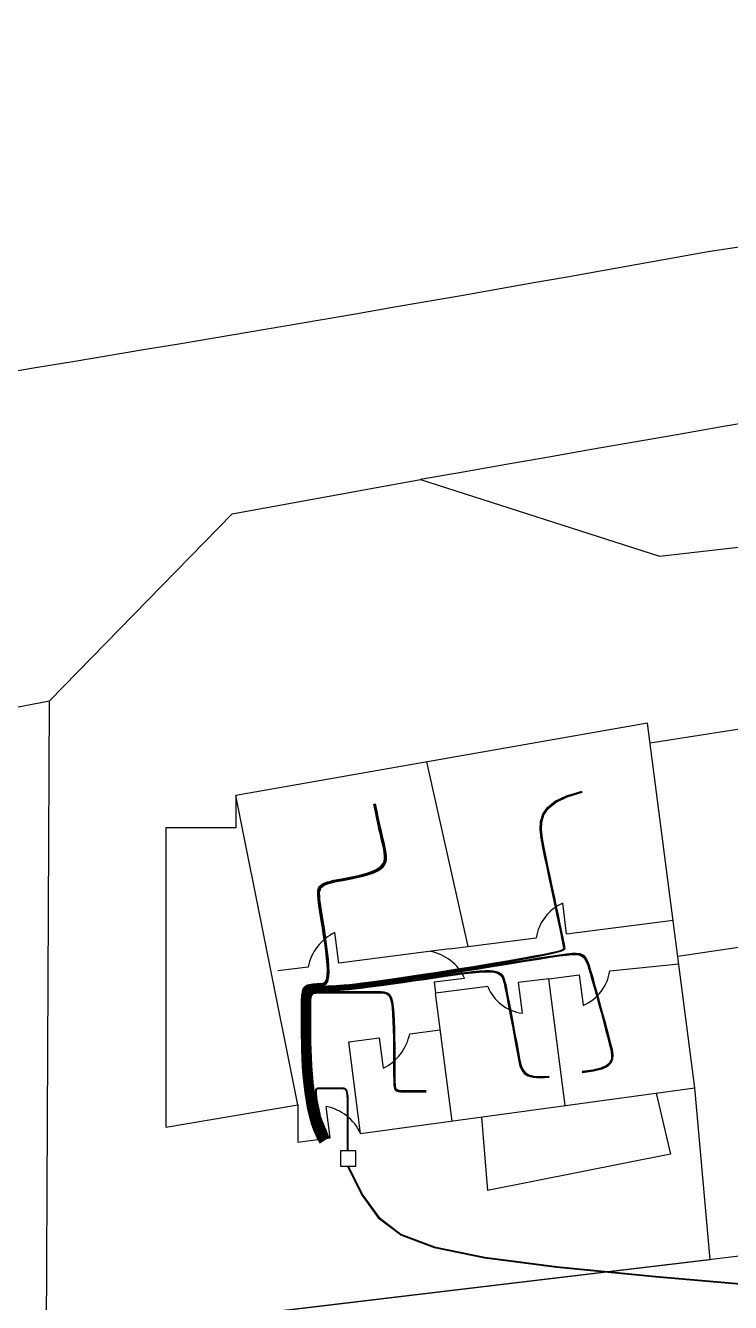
# Model space of a CAD drawing. Header units: millimetres. Extents: x 75 to 2709, y 49 to 1209.
# Drawn here: x 126.53 to 149.46, y 165.13 to 206.65 of the extents above; entities that cross this region are included whole.
import ezdxf

# ---------------------------------------------------------------- set-up
doc = ezdxf.new("R2010")
doc.units = ezdxf.units.MM
for name, color, linetype in [('Arquetas', 170, 'Continuous'), ('Canalización Interior', 30, 'Continuous'), ('Canalización Secundaria', 90, 'Continuous'), ('Urbanización', 250, 'Continuous')]:
    doc.layers.add(name, color=color, linetype=linetype)

msp = doc.modelspace()

# ---------------------------------------------------------------- linework, layer by layer
at = {"layer": 'Arquetas'}
msp.add_lwpolyline([(136.779, 169.558), (137.279, 169.559), (137.278, 170.059), (136.778, 170.058)], close=True, dxfattribs=at)
at = {"layer": 'Canalización Interior'}
for points in [[(136.192, 170.352), (136.091, 170.528), (136, 170.728), (135.921, 170.947), (135.853, 171.185), (135.793, 171.436), (135.744, 171.699), (135.702, 171.97), (135.669, 172.247), (135.643, 172.526), (135.623, 172.803), (135.609, 173.074), (135.6, 173.335), (135.594, 173.582), (135.591, 173.81), (135.59, 174.017), (135.59, 174.197), (135.59, 174.347), (135.59, 174.472), (135.59, 174.574), (135.59, 174.658), (135.59, 174.729), (135.59, 174.79), (135.59, 174.846), (135.59, 174.901), (135.59, 174.958), (135.592, 175.017), (135.595, 175.076), (135.601, 175.134), (135.611, 175.19), (135.627, 175.241), (135.648, 175.286), (135.677, 175.325), (135.713, 175.355), (135.756, 175.377), (135.805, 175.394), (135.858, 175.405), (135.915, 175.411), (135.975, 175.415), (136.035, 175.416), (136.095, 175.416), (136.155, 175.416), (136.216, 175.417), (136.281, 175.418), (136.352, 175.42), (136.432, 175.423), (136.523, 175.428), (136.627, 175.435), (136.748, 175.444), (136.888, 175.455), (137.053, 175.471), (137.248, 175.492), (137.48, 175.519), (137.754, 175.553), (138.077, 175.596), (138.454, 175.649), (138.891, 175.713), (139.39, 175.788), (139.936, 175.873), (140.509, 175.963), (141.089, 176.057), (141.655, 176.15), (142.189, 176.239), (142.67, 176.321), (143.079, 176.394), (143.401, 176.454), (143.642, 176.503), (143.814, 176.543), (143.928, 176.576), (143.996, 176.605), (144.028, 176.632), (144.037, 176.658), (144.034, 176.686), (144.028, 176.719), (144.021, 176.761), (144.01, 176.817), (143.996, 176.891), (143.976, 176.989), (143.95, 177.115), (143.917, 177.274), (143.876, 177.472), (143.825, 177.71), (143.767, 177.983), (143.704, 178.283), (143.636, 178.603), (143.566, 178.934), (143.496, 179.27), (143.428, 179.601), (143.363, 179.921), (143.306, 180.222), (143.273, 180.503), (143.283, 180.764), (143.355, 181.005), (143.507, 181.224), (143.758, 181.423), (144.126, 181.599), (144.632, 181.754)], [(136.209, 170.363), (136.108, 170.538), (136.018, 170.736), (135.94, 170.955), (135.871, 171.191), (135.813, 171.442), (135.763, 171.704), (135.722, 171.974), (135.689, 172.25), (135.663, 172.528), (135.643, 172.805), (135.629, 173.075), (135.62, 173.336), (135.614, 173.583), (135.611, 173.811), (135.61, 174.017), (135.61, 174.197), (135.61, 174.348), (135.61, 174.472), (135.61, 174.574), (135.61, 174.658), (135.61, 174.728), (135.61, 174.789), (135.61, 174.844), (135.61, 174.898), (135.61, 174.954), (135.611, 175.011), (135.615, 175.068), (135.621, 175.124), (135.63, 175.178), (135.645, 175.227), (135.666, 175.271), (135.693, 175.308), (135.728, 175.337), (135.77, 175.359), (135.817, 175.375), (135.868, 175.385), (135.924, 175.391), (135.981, 175.395), (136.04, 175.396), (136.099, 175.396), (136.158, 175.396), (136.218, 175.397), (136.282, 175.398), (136.353, 175.4), (136.433, 175.403), (136.524, 175.408), (136.628, 175.415), (136.749, 175.424), (136.889, 175.435), (137.054, 175.451), (137.25, 175.472), (137.482, 175.499), (137.757, 175.533), (138.08, 175.576), (138.458, 175.629), (138.897, 175.693), (139.398, 175.769), (139.946, 175.854), (140.52, 175.945), (141.102, 176.039), (141.67, 176.133), (142.206, 176.223), (142.689, 176.306), (143.099, 176.38), (143.422, 176.442), (143.663, 176.493), (143.835, 176.535), (143.949, 176.57), (144.017, 176.601), (144.049, 176.629), (144.058, 176.657), (144.055, 176.687), (144.048, 176.721), (144.041, 176.763), (144.03, 176.82), (144.015, 176.894), (143.996, 176.992), (143.97, 177.119), (143.937, 177.278), (143.895, 177.475), (143.845, 177.713), (143.787, 177.987), (143.723, 178.287), (143.656, 178.606), (143.586, 178.937), (143.516, 179.272), (143.448, 179.602), (143.383, 179.92), (143.327, 180.219), (143.294, 180.498), (143.304, 180.757), (143.375, 180.994), (143.525, 181.211), (143.773, 181.407), (144.137, 181.582), (144.637, 181.735)], [(136.226, 170.374), (136.125, 170.548), (136.036, 170.745), (135.958, 170.963), (135.89, 171.198), (135.832, 171.448), (135.782, 171.709), (135.741, 171.978), (135.708, 172.253), (135.683, 172.531), (135.663, 172.807), (135.649, 173.077), (135.64, 173.337), (135.634, 173.584), (135.631, 173.812), (135.63, 174.018), (135.63, 174.197), (135.63, 174.348), (135.63, 174.472), (135.63, 174.574), (135.63, 174.658), (135.63, 174.727), (135.63, 174.787), (135.63, 174.842), (135.63, 174.894), (135.63, 174.949), (135.631, 175.004), (135.634, 175.06), (135.64, 175.114), (135.65, 175.166), (135.664, 175.213), (135.684, 175.256), (135.71, 175.291), (135.743, 175.319), (135.783, 175.34), (135.829, 175.355), (135.878, 175.365), (135.932, 175.372), (135.988, 175.375), (136.045, 175.376), (136.102, 175.376), (136.16, 175.376), (136.22, 175.377), (136.284, 175.378), (136.354, 175.38), (136.434, 175.383), (136.524, 175.388), (136.629, 175.395), (136.75, 175.404), (136.891, 175.415), (137.056, 175.431), (137.252, 175.452), (137.484, 175.479), (137.759, 175.513), (138.084, 175.556), (138.463, 175.61), (138.903, 175.674), (139.405, 175.75), (139.955, 175.835), (140.531, 175.927), (141.115, 176.021), (141.685, 176.116), (142.222, 176.207), (142.707, 176.291), (143.118, 176.366), (143.442, 176.43), (143.684, 176.482), (143.857, 176.526), (143.971, 176.563), (144.038, 176.596), (144.07, 176.626), (144.079, 176.656), (144.075, 176.687), (144.069, 176.722), (144.061, 176.766), (144.05, 176.822), (144.035, 176.898), (144.015, 176.996), (143.99, 177.122), (143.956, 177.282), (143.915, 177.479), (143.865, 177.717), (143.807, 177.99), (143.743, 178.29), (143.675, 178.609), (143.606, 178.94), (143.536, 179.273), (143.468, 179.602), (143.404, 179.919), (143.348, 180.216), (143.315, 180.493), (143.325, 180.749), (143.394, 180.984), (143.543, 181.199), (143.788, 181.392), (144.148, 181.564), (144.641, 181.716)], [(136.125, 170.308), (136.021, 170.489), (135.929, 170.693), (135.848, 170.917), (135.777, 171.158), (135.717, 171.413), (135.666, 171.68), (135.624, 171.954), (135.59, 172.234), (135.564, 172.515), (135.544, 172.794), (135.53, 173.067), (135.52, 173.33), (135.514, 173.578), (135.511, 173.808), (135.51, 174.015), (135.51, 174.195), (135.51, 174.347), (135.51, 174.471), (135.51, 174.574), (135.51, 174.66), (135.51, 174.732), (135.51, 174.796), (135.51, 174.855), (135.51, 174.914), (135.51, 174.977), (135.512, 175.043), (135.515, 175.109), (135.523, 175.174), (135.535, 175.237), (135.552, 175.295), (135.577, 175.347), (135.61, 175.391), (135.652, 175.426), (135.701, 175.452), (135.757, 175.47), (135.817, 175.483), (135.88, 175.491), (135.944, 175.494), (136.008, 175.496), (136.07, 175.496), (136.129, 175.497), (136.183, 175.503), (136.231, 175.519), (136.272, 175.55), (136.305, 175.602), (136.33, 175.678), (136.344, 175.786), (136.347, 175.928), (136.339, 176.109), (136.32, 176.322), (136.294, 176.557), (136.261, 176.807), (136.225, 177.061), (136.187, 177.312), (136.15, 177.55), (136.115, 177.766), (136.086, 177.954), (136.062, 178.115), (136.044, 178.251), (136.035, 178.364), (136.034, 178.459), (136.043, 178.537), (136.063, 178.602), (136.094, 178.656), (136.138, 178.701), (136.195, 178.74), (136.265, 178.774), (136.348, 178.803), (136.445, 178.83), (136.557, 178.855), (136.682, 178.881), (136.823, 178.908), (136.977, 178.937), (137.141, 178.969), (137.309, 179.005), (137.475, 179.045), (137.635, 179.09), (137.783, 179.139), (137.914, 179.195), (138.021, 179.256), (138.102, 179.323), (138.158, 179.397), (138.193, 179.477), (138.209, 179.564), (138.21, 179.655), (138.2, 179.753), (138.181, 179.856), (138.158, 179.964), (138.132, 180.078), (138.103, 180.201), (138.072, 180.336), (138.038, 180.488), (138, 180.659), (137.957, 180.855), (137.91, 181.077), (137.857, 181.331)], [(136.142, 170.319), (136.038, 170.499), (135.947, 170.701), (135.866, 170.924), (135.796, 171.165), (135.736, 171.419), (135.685, 171.685), (135.644, 171.958), (135.61, 172.237), (135.584, 172.518), (135.564, 172.796), (135.55, 173.069), (135.54, 173.331), (135.534, 173.579), (135.531, 173.808), (135.53, 174.015), (135.53, 174.196), (135.53, 174.347), (135.53, 174.472), (135.53, 174.574), (135.53, 174.66), (135.53, 174.731), (135.53, 174.794), (135.53, 174.853), (135.53, 174.911), (135.53, 174.972), (135.532, 175.036), (135.535, 175.101), (135.542, 175.164), (135.554, 175.225), (135.571, 175.282), (135.595, 175.332), (135.627, 175.375), (135.667, 175.408), (135.715, 175.433), (135.769, 175.451), (135.827, 175.463), (135.889, 175.471), (135.952, 175.474), (136.016, 175.476), (136.077, 175.476), (136.137, 175.477), (136.191, 175.483), (136.241, 175.499), (136.284, 175.531), (136.319, 175.583), (136.346, 175.66), (136.362, 175.768), (136.366, 175.912), (136.359, 176.095), (136.341, 176.309), (136.315, 176.547), (136.282, 176.798), (136.246, 177.054), (136.208, 177.306), (136.171, 177.545), (136.136, 177.762), (136.107, 177.95), (136.083, 178.11), (136.065, 178.245), (136.056, 178.358), (136.055, 178.451), (136.064, 178.527), (136.083, 178.59), (136.113, 178.642), (136.156, 178.686), (136.211, 178.724), (136.28, 178.757), (136.362, 178.786), (136.458, 178.812), (136.568, 178.837), (136.693, 178.862), (136.833, 178.889), (136.987, 178.918), (137.152, 178.951), (137.321, 178.987), (137.489, 179.028), (137.651, 179.073), (137.8, 179.124), (137.932, 179.18), (138.041, 179.243), (138.123, 179.312), (138.179, 179.388), (138.214, 179.47), (138.23, 179.558), (138.231, 179.652), (138.221, 179.751), (138.202, 179.855), (138.178, 179.965), (138.152, 180.08), (138.123, 180.204), (138.092, 180.34), (138.058, 180.492), (138.02, 180.663), (137.977, 180.859), (137.93, 181.081), (137.877, 181.335)], [(136.159, 170.33), (136.056, 170.508), (135.965, 170.71), (135.884, 170.932), (135.815, 171.171), (135.755, 171.425), (135.705, 171.69), (135.663, 171.962), (135.63, 172.24), (135.603, 172.52), (135.584, 172.798), (135.57, 173.07), (135.56, 173.332), (135.554, 173.58), (135.551, 173.809), (135.55, 174.016), (135.55, 174.196), (135.55, 174.347), (135.55, 174.472), (135.55, 174.574), (135.55, 174.659), (135.55, 174.731), (135.55, 174.793), (135.55, 174.851), (135.55, 174.908), (135.55, 174.968), (135.552, 175.03), (135.555, 175.093), (135.562, 175.154), (135.573, 175.213), (135.589, 175.268), (135.613, 175.317), (135.643, 175.358), (135.682, 175.39), (135.729, 175.415), (135.781, 175.432), (135.838, 175.444), (135.898, 175.451), (135.96, 175.455), (136.023, 175.456), (136.085, 175.456), (136.144, 175.457), (136.2, 175.463), (136.251, 175.479), (136.296, 175.511), (136.333, 175.564), (136.361, 175.642), (136.379, 175.751), (136.385, 175.896), (136.379, 176.08), (136.361, 176.297), (136.336, 176.536), (136.303, 176.789), (136.267, 177.047), (136.229, 177.301), (136.192, 177.541), (136.157, 177.759), (136.127, 177.947), (136.103, 178.106), (136.086, 178.24), (136.077, 178.351), (136.076, 178.442), (136.084, 178.517), (136.103, 178.578), (136.132, 178.629), (136.174, 178.672), (136.228, 178.709), (136.295, 178.74), (136.375, 178.768), (136.47, 178.794), (136.579, 178.819), (136.703, 178.844), (136.843, 178.871), (136.998, 178.9), (137.163, 178.933), (137.334, 178.969), (137.503, 179.01), (137.666, 179.056), (137.817, 179.108), (137.951, 179.165), (138.061, 179.229), (138.143, 179.3), (138.2, 179.378), (138.235, 179.462), (138.251, 179.552), (138.252, 179.648), (138.242, 179.749), (138.222, 179.855), (138.198, 179.966), (138.172, 180.082), (138.143, 180.207), (138.112, 180.343), (138.077, 180.496), (138.039, 180.668), (137.997, 180.863), (137.949, 181.086), (137.896, 181.339)], [(136.176, 170.341), (136.073, 170.518), (135.983, 170.719), (135.903, 170.94), (135.834, 171.178), (135.774, 171.43), (135.724, 171.694), (135.683, 171.966), (135.649, 172.244), (135.623, 172.523), (135.604, 172.801), (135.589, 173.072), (135.58, 173.334), (135.574, 173.581), (135.571, 173.81), (135.57, 174.016), (135.57, 174.196), (135.57, 174.347), (135.57, 174.472), (135.57, 174.574), (135.57, 174.659), (135.57, 174.73), (135.57, 174.792), (135.57, 174.848), (135.57, 174.904), (135.57, 174.963), (135.572, 175.024), (135.575, 175.085), (135.581, 175.144), (135.592, 175.201), (135.608, 175.254), (135.63, 175.301), (135.66, 175.341), (135.698, 175.373), (135.742, 175.396), (135.793, 175.413), (135.848, 175.424), (135.907, 175.431), (135.968, 175.435), (136.03, 175.436), (136.092, 175.436), (136.152, 175.437), (136.209, 175.443), (136.262, 175.459), (136.308, 175.492), (136.347, 175.544), (136.377, 175.623), (136.397, 175.733), (136.404, 175.88), (136.399, 176.066), (136.382, 176.284), (136.357, 176.525), (136.325, 176.78), (136.288, 177.04), (136.25, 177.295), (136.213, 177.536), (136.178, 177.755), (136.148, 177.943), (136.124, 178.101), (136.107, 178.234), (136.098, 178.344), (136.097, 178.434), (136.105, 178.507), (136.123, 178.566), (136.151, 178.616), (136.192, 178.657), (136.244, 178.693), (136.31, 178.724), (136.389, 178.751), (136.482, 178.776), (136.59, 178.801), (136.714, 178.826), (136.853, 178.852), (137.009, 178.882), (137.175, 178.915), (137.346, 178.952), (137.517, 178.993), (137.682, 179.04), (137.834, 179.092), (137.969, 179.151), (138.08, 179.216), (138.164, 179.289), (138.221, 179.368), (138.256, 179.454), (138.273, 179.546), (138.273, 179.644), (138.262, 179.747), (138.243, 179.855), (138.218, 179.967), (138.192, 180.084), (138.163, 180.21), (138.131, 180.347), (138.097, 180.499), (138.059, 180.672), (138.016, 180.867), (137.969, 181.09), (137.916, 181.343)], [(136.242, 170.385), (136.143, 170.558), (136.054, 170.754), (135.977, 170.97), (135.909, 171.205), (135.851, 171.453), (135.802, 171.713), (135.761, 171.982), (135.728, 172.257), (135.702, 172.534), (135.683, 172.809), (135.669, 173.079), (135.66, 173.339), (135.654, 173.585), (135.651, 173.813), (135.65, 174.018), (135.65, 174.198), (135.65, 174.348), (135.65, 174.472), (135.65, 174.574), (135.65, 174.657), (135.65, 174.727), (135.65, 174.786), (135.65, 174.839), (135.65, 174.891), (135.65, 174.944), (135.651, 174.998), (135.654, 175.052), (135.66, 175.104), (135.669, 175.154), (135.682, 175.2), (135.701, 175.24), (135.727, 175.275), (135.759, 175.301), (135.797, 175.322), (135.841, 175.336), (135.889, 175.346), (135.94, 175.352), (135.994, 175.355), (136.05, 175.356), (136.106, 175.356), (136.163, 175.356), (136.221, 175.357), (136.285, 175.358), (136.355, 175.36), (136.434, 175.363), (136.525, 175.368), (136.63, 175.375), (136.752, 175.384), (136.892, 175.396), (137.057, 175.411), (137.253, 175.432), (137.486, 175.459), (137.761, 175.493), (138.086, 175.537), (138.465, 175.59), (138.905, 175.654), (139.408, 175.73), (139.959, 175.815), (140.54, 175.906), (141.131, 176), (141.715, 176.093), (142.272, 176.182), (142.784, 176.263), (143.232, 176.334), (143.602, 176.392), (143.9, 176.436), (144.133, 176.466), (144.313, 176.483), (144.447, 176.486), (144.547, 176.476), (144.62, 176.453), (144.678, 176.417), (144.727, 176.367), (144.771, 176.303), (144.812, 176.222), (144.851, 176.122), (144.891, 176.002), (144.933, 175.86), (144.98, 175.694), (145.033, 175.502), (145.093, 175.283), (145.159, 175.043), (145.228, 174.79), (145.3, 174.529), (145.371, 174.267), (145.44, 174.012), (145.504, 173.77), (145.562, 173.549), (145.61, 173.353), (145.637, 173.182), (145.629, 173.035), (145.575, 172.91), (145.462, 172.805), (145.277, 172.719), (145.007, 172.649), (144.639, 172.594)], [(136.259, 170.396), (136.16, 170.568), (136.072, 170.763), (135.995, 170.978), (135.928, 171.211), (135.87, 171.459), (135.821, 171.718), (135.781, 171.986), (135.748, 172.26), (135.722, 172.536), (135.703, 172.811), (135.689, 173.08), (135.68, 173.34), (135.674, 173.586), (135.671, 173.813), (135.67, 174.019), (135.67, 174.198), (135.67, 174.348), (135.67, 174.472), (135.67, 174.574), (135.67, 174.657), (135.67, 174.726), (135.67, 174.785), (135.67, 174.837), (135.67, 174.888), (135.67, 174.939), (135.671, 174.992), (135.674, 175.044), (135.679, 175.094), (135.688, 175.142), (135.701, 175.186), (135.719, 175.225), (135.743, 175.258), (135.774, 175.284), (135.811, 175.303), (135.852, 175.317), (135.899, 175.326), (135.948, 175.332), (136, 175.335), (136.054, 175.336), (136.109, 175.336), (136.165, 175.336), (136.223, 175.337), (136.286, 175.338), (136.356, 175.34), (136.435, 175.343), (136.526, 175.348), (136.631, 175.355), (136.753, 175.364), (136.893, 175.376), (137.059, 175.391), (137.255, 175.412), (137.488, 175.439), (137.763, 175.473), (138.088, 175.517), (138.467, 175.57), (138.907, 175.634), (139.41, 175.71), (139.961, 175.796), (140.542, 175.887), (141.133, 175.98), (141.717, 176.073), (142.273, 176.162), (142.785, 176.243), (143.232, 176.314), (143.601, 176.372), (143.897, 176.415), (144.129, 176.446), (144.306, 176.462), (144.439, 176.466), (144.537, 176.456), (144.609, 176.434), (144.665, 176.398), (144.713, 176.35), (144.756, 176.287), (144.796, 176.207), (144.834, 176.109), (144.874, 175.991), (144.916, 175.85), (144.962, 175.685), (145.014, 175.494), (145.074, 175.276), (145.139, 175.037), (145.209, 174.784), (145.28, 174.524), (145.351, 174.263), (145.42, 174.01), (145.484, 173.769), (145.542, 173.55), (145.589, 173.356), (145.615, 173.188), (145.608, 173.044), (145.555, 172.922), (145.444, 172.819), (145.262, 172.735), (144.997, 172.668), (144.637, 172.614)], [(136.276, 170.407), (136.178, 170.577), (136.09, 170.771), (136.014, 170.986), (135.947, 171.218), (135.889, 171.465), (135.84, 171.723), (135.8, 171.99), (135.767, 172.263), (135.742, 172.539), (135.723, 172.813), (135.709, 173.082), (135.7, 173.341), (135.694, 173.587), (135.691, 173.814), (135.69, 174.019), (135.69, 174.199), (135.69, 174.349), (135.69, 174.472), (135.69, 174.574), (135.69, 174.657), (135.69, 174.725), (135.69, 174.783), (135.69, 174.835), (135.69, 174.884), (135.69, 174.935), (135.691, 174.985), (135.694, 175.036), (135.699, 175.084), (135.707, 175.13), (135.72, 175.172), (135.737, 175.21), (135.76, 175.241), (135.789, 175.266), (135.824, 175.284), (135.864, 175.298), (135.909, 175.307), (135.956, 175.312), (136.007, 175.315), (136.059, 175.316), (136.113, 175.316), (136.168, 175.316), (136.225, 175.317), (136.287, 175.318), (136.357, 175.32), (136.436, 175.323), (136.527, 175.328), (136.632, 175.335), (136.754, 175.344), (136.895, 175.356), (137.06, 175.371), (137.256, 175.392), (137.49, 175.419), (137.765, 175.454), (138.09, 175.497), (138.469, 175.55), (138.91, 175.614), (139.413, 175.69), (139.964, 175.776), (140.544, 175.867), (141.136, 175.96), (141.719, 176.053), (142.275, 176.142), (142.785, 176.223), (143.232, 176.294), (143.6, 176.351), (143.894, 176.395), (144.124, 176.425), (144.3, 176.442), (144.431, 176.445), (144.527, 176.436), (144.598, 176.414), (144.652, 176.379), (144.699, 176.332), (144.74, 176.27), (144.779, 176.192), (144.817, 176.095), (144.856, 175.979), (144.898, 175.839), (144.943, 175.676), (144.996, 175.486), (145.055, 175.269), (145.12, 175.031), (145.19, 174.779), (145.261, 174.519), (145.332, 174.26), (145.4, 174.007), (145.464, 173.768), (145.521, 173.55), (145.568, 173.359), (145.594, 173.194), (145.587, 173.052), (145.535, 172.933), (145.426, 172.834), (145.248, 172.752), (144.988, 172.686), (144.635, 172.634)], [(136.292, 170.418), (136.195, 170.587), (136.108, 170.78), (136.032, 170.993), (135.966, 171.224), (135.908, 171.47), (135.86, 171.728), (135.82, 171.994), (135.787, 172.266), (135.762, 172.541), (135.743, 172.815), (135.729, 173.084), (135.72, 173.342), (135.714, 173.587), (135.711, 173.815), (135.71, 174.02), (135.71, 174.199), (135.71, 174.349), (135.71, 174.472), (135.71, 174.574), (135.71, 174.656), (135.71, 174.724), (135.71, 174.782), (135.71, 174.833), (135.71, 174.881), (135.71, 174.93), (135.711, 174.979), (135.714, 175.028), (135.718, 175.074), (135.726, 175.118), (135.738, 175.159), (135.755, 175.195), (135.777, 175.225), (135.804, 175.248), (135.838, 175.266), (135.876, 175.279), (135.919, 175.287), (135.965, 175.292), (136.013, 175.295), (136.064, 175.296), (136.116, 175.296), (136.17, 175.296), (136.227, 175.297), (136.288, 175.298), (136.358, 175.3), (136.437, 175.303), (136.528, 175.308), (136.633, 175.315), (136.755, 175.324), (136.895, 175.336), (137.055, 175.35), (137.235, 175.368), (137.438, 175.39), (137.663, 175.417), (137.911, 175.448), (138.184, 175.484), (138.483, 175.525), (138.807, 175.572), (139.149, 175.623), (139.5, 175.675), (139.851, 175.727), (140.193, 175.777), (140.518, 175.822), (140.816, 175.861), (141.08, 175.89), (141.301, 175.91), (141.484, 175.919), (141.631, 175.919), (141.749, 175.91), (141.841, 175.893), (141.912, 175.869), (141.967, 175.838), (142.01, 175.8), (142.045, 175.756), (142.075, 175.704), (142.101, 175.64), (142.125, 175.561), (142.149, 175.463), (142.174, 175.345), (142.201, 175.201), (142.233, 175.03), (142.271, 174.83), (142.313, 174.607), (142.358, 174.367), (142.405, 174.118), (142.452, 173.868), (142.498, 173.623), (142.541, 173.391), (142.579, 173.18), (142.613, 172.994), (142.651, 172.836), (142.704, 172.707), (142.783, 172.606), (142.897, 172.534), (143.058, 172.49), (143.275, 172.476), (143.558, 172.492)], [(136.309, 170.429), (136.212, 170.597), (136.126, 170.789), (136.051, 171.001), (135.984, 171.231), (135.927, 171.476), (135.879, 171.733), (135.839, 171.998), (135.807, 172.27), (135.781, 172.544), (135.762, 172.817), (135.749, 173.085), (135.74, 173.344), (135.734, 173.588), (135.731, 173.815), (135.73, 174.02), (135.73, 174.199), (135.73, 174.349), (135.73, 174.473), (135.73, 174.573), (135.73, 174.656), (135.73, 174.723), (135.73, 174.78), (135.73, 174.831), (135.73, 174.878), (135.73, 174.925), (135.731, 174.973), (135.734, 175.019), (135.738, 175.064), (135.746, 175.107), (135.757, 175.145), (135.772, 175.179), (135.793, 175.208), (135.82, 175.23), (135.851, 175.247), (135.888, 175.259), (135.929, 175.268), (135.973, 175.272), (136.02, 175.275), (136.069, 175.276), (136.12, 175.276), (136.173, 175.276), (136.228, 175.277), (136.29, 175.278), (136.359, 175.28), (136.438, 175.283), (136.529, 175.288), (136.634, 175.295), (136.756, 175.304), (136.896, 175.316), (137.056, 175.33), (137.237, 175.348), (137.439, 175.371), (137.664, 175.397), (137.913, 175.428), (138.186, 175.464), (138.485, 175.505), (138.809, 175.552), (139.15, 175.603), (139.501, 175.655), (139.851, 175.707), (140.193, 175.757), (140.517, 175.802), (140.814, 175.841), (141.076, 175.871), (141.297, 175.891), (141.478, 175.9), (141.624, 175.901), (141.74, 175.893), (141.83, 175.876), (141.9, 175.852), (141.953, 175.822), (141.995, 175.786), (142.029, 175.743), (142.058, 175.692), (142.084, 175.629), (142.107, 175.551), (142.13, 175.455), (142.155, 175.337), (142.182, 175.195), (142.214, 175.025), (142.251, 174.826), (142.293, 174.603), (142.339, 174.363), (142.386, 174.114), (142.433, 173.863), (142.479, 173.618), (142.521, 173.385), (142.559, 173.172), (142.594, 172.984), (142.633, 172.825), (142.687, 172.693), (142.767, 172.59), (142.884, 172.515), (143.048, 172.471), (143.27, 172.456), (143.56, 172.472)], [(136.326, 170.44), (136.23, 170.607), (136.144, 170.798), (136.069, 171.009), (136.003, 171.238), (135.947, 171.482), (135.899, 171.737), (135.859, 172.002), (135.826, 172.273), (135.801, 172.547), (135.782, 172.819), (135.769, 173.087), (135.76, 173.345), (135.754, 173.589), (135.751, 173.816), (135.75, 174.021), (135.75, 174.2), (135.75, 174.349), (135.75, 174.473), (135.75, 174.573), (135.75, 174.655), (135.75, 174.723), (135.75, 174.779), (135.75, 174.828), (135.75, 174.874), (135.75, 174.92), (135.751, 174.966), (135.753, 175.011), (135.758, 175.054), (135.765, 175.095), (135.775, 175.132), (135.79, 175.164), (135.81, 175.191), (135.835, 175.213), (135.865, 175.229), (135.9, 175.24), (135.939, 175.248), (135.981, 175.253), (136.026, 175.255), (136.074, 175.256), (136.123, 175.256), (136.175, 175.256), (136.23, 175.257), (136.291, 175.258), (136.36, 175.26), (136.439, 175.263), (136.53, 175.268), (136.635, 175.275), (136.757, 175.284), (136.898, 175.296), (137.058, 175.31), (137.239, 175.329), (137.441, 175.351), (137.666, 175.377), (137.915, 175.408), (138.188, 175.444), (138.487, 175.485), (138.81, 175.532), (139.152, 175.583), (139.502, 175.635), (139.851, 175.687), (140.192, 175.737), (140.516, 175.782), (140.812, 175.821), (141.073, 175.851), (141.292, 175.871), (141.472, 175.882), (141.616, 175.882), (141.73, 175.875), (141.819, 175.859), (141.887, 175.836), (141.939, 175.806), (141.979, 175.771), (142.013, 175.729), (142.041, 175.679), (142.066, 175.618), (142.089, 175.541), (142.111, 175.446), (142.136, 175.33), (142.163, 175.188), (142.194, 175.019), (142.232, 174.821), (142.274, 174.598), (142.319, 174.359), (142.366, 174.11), (142.413, 173.859), (142.459, 173.613), (142.502, 173.379), (142.54, 173.164), (142.575, 172.975), (142.614, 172.813), (142.67, 172.679), (142.752, 172.573), (142.871, 172.497), (143.039, 172.451), (143.266, 172.436), (143.562, 172.453)], [(136.343, 170.451), (136.247, 170.617), (136.162, 170.806), (136.087, 171.016), (136.022, 171.244), (135.966, 171.487), (135.918, 171.742), (135.878, 172.006), (135.846, 172.276), (135.821, 172.549), (135.802, 172.821), (135.789, 173.088), (135.78, 173.346), (135.774, 173.59), (135.771, 173.817), (135.77, 174.021), (135.77, 174.2), (135.77, 174.35), (135.77, 174.473), (135.77, 174.573), (135.77, 174.655), (135.77, 174.722), (135.77, 174.778), (135.77, 174.826), (135.77, 174.871), (135.77, 174.916), (135.771, 174.96), (135.773, 175.003), (135.777, 175.044), (135.784, 175.083), (135.794, 175.118), (135.808, 175.149), (135.827, 175.175), (135.85, 175.195), (135.879, 175.21), (135.912, 175.221), (135.949, 175.228), (135.989, 175.233), (136.032, 175.235), (136.079, 175.236), (136.127, 175.236), (136.177, 175.236), (136.232, 175.236), (136.292, 175.236), (136.36, 175.236), (136.439, 175.236), (136.53, 175.236), (136.635, 175.236), (136.757, 175.236), (136.897, 175.236), (137.05, 175.236), (137.212, 175.236), (137.379, 175.236), (137.544, 175.236), (137.704, 175.236), (137.853, 175.236), (137.986, 175.236), (138.101, 175.235), (138.196, 175.228), (138.275, 175.21), (138.34, 175.174), (138.391, 175.116), (138.432, 175.028), (138.463, 174.906), (138.487, 174.743), (138.506, 174.537), (138.52, 174.296), (138.53, 174.03), (138.537, 173.752), (138.541, 173.472), (138.543, 173.2), (138.544, 172.949), (138.544, 172.729), (138.544, 172.548), (138.545, 172.404), (138.546, 172.294), (138.55, 172.211), (138.556, 172.151), (138.565, 172.11), (138.578, 172.082), (138.594, 172.063), (138.616, 172.049), (138.642, 172.038), (138.673, 172.03), (138.709, 172.025), (138.749, 172.022), (138.794, 172.02), (138.844, 172.02), (138.898, 172.02), (138.958, 172.02), (139.023, 172.02), (139.094, 172.02), (139.172, 172.02), (139.257, 172.02), (139.351, 172.02), (139.454, 172.02), (139.567, 172.02)], [(136.359, 170.462), (136.265, 170.627), (136.18, 170.815), (136.106, 171.024), (136.041, 171.251), (135.985, 171.493), (135.937, 171.747), (135.898, 172.01), (135.866, 172.279), (135.841, 172.552), (135.822, 172.824), (135.809, 173.09), (135.8, 173.347), (135.794, 173.591), (135.791, 173.818), (135.79, 174.022), (135.79, 174.2), (135.79, 174.35), (135.79, 174.473), (135.79, 174.573), (135.79, 174.655), (135.79, 174.721), (135.79, 174.776), (135.79, 174.824), (135.79, 174.868), (135.79, 174.911), (135.791, 174.954), (135.793, 174.995), (135.797, 175.034), (135.803, 175.071), (135.813, 175.104), (135.826, 175.133), (135.843, 175.158), (135.866, 175.177), (135.892, 175.192), (135.924, 175.202), (135.959, 175.209), (135.997, 175.213), (136.039, 175.215), (136.083, 175.216), (136.13, 175.216), (136.179, 175.216), (136.233, 175.216), (136.293, 175.216), (136.361, 175.216), (136.439, 175.216), (136.53, 175.216), (136.635, 175.216), (136.757, 175.216), (136.897, 175.216), (137.05, 175.216), (137.212, 175.216), (137.378, 175.216), (137.543, 175.216), (137.702, 175.216), (137.851, 175.216), (137.983, 175.216), (138.096, 175.215), (138.19, 175.208), (138.267, 175.19), (138.33, 175.155), (138.379, 175.097), (138.418, 175.01), (138.448, 174.888), (138.47, 174.727), (138.488, 174.522), (138.501, 174.282), (138.511, 174.018), (138.517, 173.742), (138.521, 173.463), (138.523, 173.192), (138.524, 172.942), (138.524, 172.722), (138.524, 172.541), (138.525, 172.397), (138.527, 172.285), (138.53, 172.2), (138.537, 172.139), (138.547, 172.096), (138.56, 172.067), (138.578, 172.046), (138.601, 172.031), (138.628, 172.019), (138.661, 172.011), (138.699, 172.005), (138.741, 172.002), (138.788, 172), (138.839, 172), (138.895, 172), (138.956, 172), (139.021, 172), (139.093, 172), (139.171, 172), (139.257, 172), (139.351, 172), (139.454, 172), (139.567, 172)], [(136.376, 170.473), (136.282, 170.637), (136.198, 170.824), (136.124, 171.032), (136.06, 171.258), (136.004, 171.499), (135.957, 171.752), (135.917, 172.014), (135.886, 172.283), (135.861, 172.554), (135.842, 172.826), (135.829, 173.092), (135.82, 173.349), (135.814, 173.592), (135.811, 173.818), (135.81, 174.022), (135.81, 174.201), (135.81, 174.35), (135.81, 174.473), (135.81, 174.573), (135.81, 174.654), (135.81, 174.72), (135.81, 174.775), (135.81, 174.822), (135.81, 174.864), (135.81, 174.906), (135.811, 174.947), (135.813, 174.987), (135.816, 175.024), (135.822, 175.059), (135.831, 175.091), (135.843, 175.118), (135.86, 175.141), (135.881, 175.159), (135.906, 175.173), (135.935, 175.183), (135.969, 175.189), (136.005, 175.193), (136.045, 175.195), (136.088, 175.196), (136.133, 175.196), (136.182, 175.196), (136.234, 175.196), (136.293, 175.196), (136.361, 175.196), (136.439, 175.196), (136.53, 175.196), (136.635, 175.196), (136.757, 175.196), (136.897, 175.196), (137.05, 175.196), (137.212, 175.196), (137.378, 175.196), (137.542, 175.196), (137.701, 175.196), (137.848, 175.196), (137.98, 175.196), (138.091, 175.195), (138.184, 175.188), (138.259, 175.17), (138.32, 175.135), (138.367, 175.077), (138.404, 174.991), (138.432, 174.87), (138.454, 174.71), (138.47, 174.507), (138.483, 174.268), (138.492, 174.006), (138.497, 173.731), (138.501, 173.454), (138.503, 173.185), (138.504, 172.935), (138.504, 172.715), (138.504, 172.534), (138.505, 172.389), (138.507, 172.276), (138.511, 172.19), (138.518, 172.127), (138.528, 172.082), (138.542, 172.051), (138.561, 172.029), (138.585, 172.013), (138.615, 172.001), (138.649, 171.992), (138.689, 171.986), (138.733, 171.982), (138.781, 171.98), (138.834, 171.98), (138.892, 171.98), (138.953, 171.98), (139.02, 171.98), (139.092, 171.98), (139.171, 171.98), (139.257, 171.98), (139.351, 171.98), (139.454, 171.98), (139.567, 171.98)]]:
    msp.add_lwpolyline(points, dxfattribs=at)
at = {"layer": 'Canalización Secundaria'}
for points in [[(137.028, 170.059), (137.028, 170.296), (137.028, 170.508), (137.028, 170.697), (137.028, 170.866), (137.028, 171.017), (137.028, 171.153), (137.028, 171.277), (137.028, 171.39), (137.028, 171.495), (137.028, 171.593), (137.027, 171.682), (137.024, 171.762), (137.02, 171.834), (137.014, 171.897), (137.006, 171.95), (136.995, 171.994), (136.981, 172.029), (136.963, 172.055), (136.942, 172.073), (136.918, 172.086), (136.89, 172.093), (136.859, 172.097), (136.823, 172.099), (136.784, 172.099), (136.741, 172.099), (136.695, 172.099), (136.646, 172.099), (136.596, 172.099), (136.546, 172.099), (136.495, 172.099), (136.446, 172.099), (136.399, 172.099), (136.354, 172.099), (136.312, 172.099), (136.272, 172.099), (136.235, 172.099), (136.2, 172.099), (136.167, 172.099), (136.136, 172.099), (136.106, 172.099), (136.079, 172.099), (136.053, 172.098), (136.029, 172.094), (136.008, 172.088), (135.99, 172.078), (135.976, 172.063), (135.965, 172.041), (135.958, 172.013), (135.955, 171.977), (135.956, 171.934), (135.96, 171.885), (135.966, 171.833), (135.974, 171.778), (135.983, 171.721), (135.993, 171.664), (136.003, 171.608), (136.012, 171.554), (136.021, 171.501), (136.031, 171.45), (136.04, 171.399), (136.051, 171.348), (136.064, 171.295), (136.078, 171.241), (136.095, 171.184), (136.115, 171.124), (136.138, 171.058), (136.165, 170.987), (136.196, 170.907), (136.233, 170.817), (136.274, 170.716), (136.322, 170.602), (136.376, 170.473)], [(137.029, 169.559), (137.504, 168.619), (138.018, 167.899), (138.739, 167.354), (139.833, 166.936), (141.467, 166.6), (143.809, 166.299), (147.025, 165.987), (151.283, 165.618)]]:
    msp.add_lwpolyline(points, dxfattribs=at)
for points in [[(137.003, 170.059), (137.003, 170.296), (137.003, 170.508), (137.003, 170.697), (137.003, 170.866), (137.003, 171.017), (137.003, 171.153), (137.003, 171.277), (137.003, 171.39), (137.003, 171.495), (137.003, 171.592), (137.002, 171.681), (136.999, 171.761), (136.995, 171.832), (136.989, 171.894), (136.981, 171.945), (136.971, 171.987), (136.958, 172.017), (136.944, 172.038), (136.928, 172.053), (136.909, 172.062), (136.885, 172.069), (136.857, 172.072), (136.823, 172.074), (136.784, 172.074), (136.741, 172.074), (136.695, 172.074), (136.646, 172.074), (136.596, 172.074), (136.546, 172.074), (136.495, 172.074), (136.446, 172.074), (136.399, 172.074), (136.354, 172.074), (136.312, 172.074), (136.272, 172.074), (136.235, 172.074), (136.2, 172.074), (136.167, 172.074), (136.136, 172.074), (136.106, 172.074), (136.079, 172.074), (136.055, 172.073), (136.034, 172.07), (136.018, 172.065), (136.006, 172.058), (135.996, 172.048), (135.988, 172.032), (135.982, 172.009), (135.98, 171.976), (135.981, 171.935), (135.984, 171.888), (135.991, 171.836), (135.999, 171.782), (136.008, 171.725), (136.018, 171.668), (136.028, 171.612, -0.000844), (136.028, 171.612), (136.037, 171.558), (136.046, 171.506), (136.055, 171.455), (136.065, 171.404), (136.076, 171.353), (136.088, 171.301), (136.102, 171.247), (136.119, 171.191), (136.138, 171.132), (136.161, 171.067), (136.188, 170.996), (136.219, 170.916), (136.256, 170.827), (136.297, 170.726), (136.345, 170.612), (136.399, 170.483)], [(137.007, 169.547), (137.482, 168.608, 0.038151), (137.484, 168.604), (137.998, 167.885, 0.075701), (138.003, 167.88), (138.723, 167.334, 0.070924), (138.73, 167.33), (139.824, 166.913, 0.040507), (139.827, 166.911), (141.462, 166.575, 0.018787), (141.464, 166.575), (143.806, 166.274, 0.007796), (143.806, 166.274), (147.023, 165.962, 0.002561), (147.023, 165.962), (151.281, 165.593)]]:
    msp.add_lwpolyline(points, format="xyb", dxfattribs=at)
at = {"layer": 'Urbanización'}
for p, q in [((148.734, 199.3), (186.987, 205.157)), ((147.158, 189.394), (213.986, 197.057)), ((133.249, 190.767), (139.381, 191.884)), ((139.381, 191.884), (147.158, 189.394)), ((127.311, 184.69), (133.249, 190.767)), ((107.382, 180.946), (127.311, 184.69)), ((126.864, 95.388), (127.311, 184.69)), ((146.765, 183.969), (133.375, 181.607)), ((148.307, 172.109), (146.765, 183.969)), ((150.961, 183.961), (146.85, 183.314)), ((140.928, 176.704), (139.58, 182.702)), ((133.375, 181.607), (133.375, 180.564)), ((135.392, 171.552), (133.375, 181.607)), ((133.375, 180.564), (131.098, 180.564)), ((131.098, 180.564), (131.098, 170.829)), ((144.133, 177.116), (144.006, 178.108)), ((144.133, 177.116), (147.598, 177.561)), ((136.718, 176.163), (136.591, 177.154)), ((140.325, 176.626), (143.141, 176.988)), ((152.111, 177.032), (147.752, 176.375)), ((140.325, 176.626), (136.718, 176.163)), ((145.534, 175.909), (147.783, 176.134)), ((135.726, 176.035), (134.734, 175.908)), ((139.822, 175.549), (140.813, 175.677)), ((143.55, 175.654), (142.558, 175.527)), ((143.55, 175.654), (144.542, 175.782)), ((144.08, 171.53), (143.55, 175.654)), ((144.542, 175.782), (144.67, 174.79)), ((139.822, 175.549), (139.869, 175.181)), ((141.566, 175.399), (139.869, 175.181)), ((142.558, 175.527), (142.686, 174.535)), ((140.403, 171.025), (139.869, 175.181)), ((139.03, 173.863), (140.022, 173.991)), ((137.046, 173.608), (138.038, 173.736)), ((137.429, 170.618), (137.046, 173.608)), ((138.038, 173.736), (138.166, 172.744)), ((137.429, 170.618), (148.307, 172.109)), ((147.046, 171.936), (147.514, 169.948)), ((148.803, 166.527), (148.307, 172.109)), ((148.307, 172.109), (148.307, 172.109)), ((131.098, 170.829), (135.392, 171.552)), ((135.392, 171.552), (135.392, 170.338)), ((136.44, 170.482), (136.31, 171.497)), ((141.366, 171.157), (141.557, 168.773)), ((135.392, 170.338), (136.44, 170.482)), ((147.514, 169.948), (141.557, 168.773)), ((153.583, 167.097), (127.207, 163.952)), ((127.207, 163.952), (148.803, 166.527))]:
    msp.add_line(p, q, dxfattribs=at)
for centre, radius, start, end in [((937.341, -4347.568), 4609.052, 98.847093, 99.969784), ((-103.385, 1595.43), 1418.711, 277.225342, 280.236376), ((144.602, 176.754), 1.48, 113.7758, 170.8761), ((137.258, 175.746), 1.559, 115.354, 169.298), ((139.396, 175.005), 1.568, 25.3603, 79.0676), ((144.124, 176.104), 1.423, 292.5263, 352.1257), ((142.856, 175.913), 1.388, 201.7113, 262.9406), ((137.428, 174.207), 1.639, 296.7676, 347.8843), ((136.026, 169.984), 1.54, 24.3008, 79.3787)]:
    msp.add_arc(centre, radius, start, end, dxfattribs=at)

doc.saveas('drawing.dxf')
